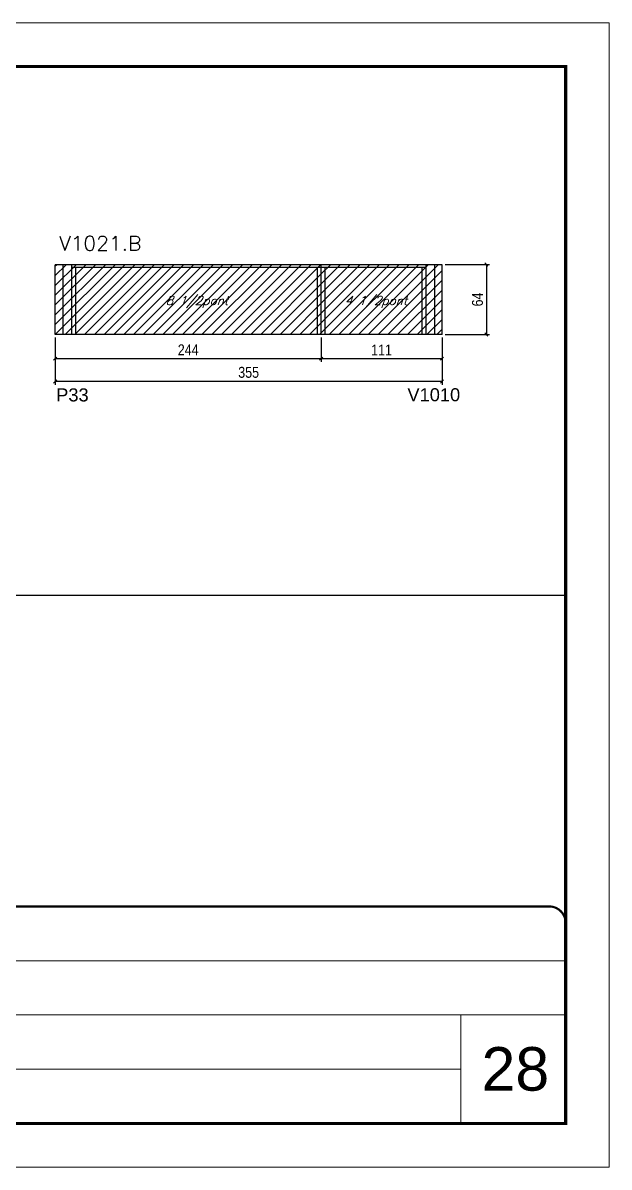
# Model space of a CAD drawing. Extents: x -20960 to -5926, y -2106 to 21915.
# Drawn here: x -6492 to -5953, y 13974 to 15024 of the extents above; entities that cross this region are included whole.
import ezdxf

# ---------------------------------------------------------------- set-up
doc = ezdxf.new("R2010")
doc.units = 0
doc.linetypes.add('CONTINUO', pattern=[0])
doc.linetypes.add('DASHED', pattern=[0.75, 0.5, -0.25])
for name, color, linetype in [('5', 5, 'Continuous'), ('COTA', 241, 'Continuous'), ('Painéis', 200, 'Continuous'), ('Reaproveitamento', 251, 'Continuous'), ('SARR_2.2x7', 40, 'Continuous'), ('SARR_3.5x7', 81, 'Continuous'), ('texto', 7, 'Continuous')]:
    doc.layers.add(name, color=color, linetype=linetype)
for name, color, linetype, lineweight in [('CARIMBO', 255, 'Continuous', 9), ('Folhas', 255, 'Continuous', 9), ('SARRAFO DE PRESSAO', 251, 'DASHED', 9), ('Texto Seção', 7, 'Continuous', 15)]:
    doc.layers.add(name, color=color, linetype=linetype, lineweight=lineweight)
doc.styles.add('ARIAL', font='arial.ttf')
doc.styles.add('COTA TECNICA', font='techl___.ttf', dxfattribs={"height": 10})
doc.styles.add('REGUA-120', font='ROMANS.shx', dxfattribs={"height": 15})
doc.styles.add('Romans', font='romans.shx')
doc.styles.get("Standard").update_dxf_attribs({"font": 'arial.ttf'})
doc.dimstyles.new('PAINEL', dxfattribs={"dimtxt": 10, "dimasz": 3, "dimexe": 3, "dimexo": 3, "dimgap": 3, "dimtad": 1, "dimdec": 1, "dimzin": 12, "dimdsep": 46, "dimtxsty": 'COTA TECNICA', "dimblk1": 'OBLIQUE', "dimblk2": 'OBLIQUE', "dimsah": 1, "dimcen": 0.9, "dimclrd": 4, "dimclre": 4, "dimclrt": 240, "dimadec": 1, "dimazin": 3, "dimtfac": 1, "dimtdec": 1, "dimtmove": 0, "dimatfit": 3, "dimfxl": 1, "dimtolj": 1, "dimtzin": 12, "dimarcsym": 0})
pattern_1 = [(45, (-148569.6516, -15601.4057), (-4.49012806, 4.49012806), [])]

# ---------------------------------------------------------------- blocks, each defined once
blk = doc.blocks.new('9999999999')
at = {"color": 30, "linetype": 'CONTINUO'}
for p, q in [((98564.6, 34379.6), (99584, 34379.6)), ((98564.6, 34329.8), (99488, 34329.8)), ((99584, 34329.8), (99488, 34329.8)), ((99488, 34329.8), (99488, 34230.2)), ((98564.6, 34280), (99488, 34280))]:
    blk.add_line(p, q, dxfattribs=at)
at = {"color": 30, "linetype": 'CONTINUO', "const_width": 2}
blk.add_lwpolyline([(99584, 34230.2), (99584, 34414.4, 0.414214), (99569, 34429.4), (98229, 34429.4, 0.414214), (98214, 34414.4), (98214, 34245.2, 0.414214), (98229, 34230.2), (99584, 34230.2)], format="xyb", dxfattribs=at)
at = {"layer": 'Folhas'}
blk.add_lwpolyline([(98139, 34190.2), (99624, 34190.2), (99624, 35240.2), (98139, 35240.2)], close=True, dxfattribs=at)
at = {"layer": 'Folhas', "color": 30, "const_width": 3}
blk.add_lwpolyline([(98214, 34230.2), (99584, 34230.2), (99584, 35200.2), (98214, 35200.2)], close=True, dxfattribs=at)
blk = doc.blocks.new('_Oblique')
at = {"color": 0, "linetype": 'ByBlock', "lineweight": -2}
blk.add_line((-0.5, -0.5), (0.5, 0.5), dxfattribs=at)
blk = doc.blocks.new('*D7304')
at = {"layer": 'COTA', "color": 4, "linetype": 'ByBlock', "lineweight": -2, "transparency": 16777216}
for p, q in [((-6217.9, 14735.1), (-6217.9, 14712.8)), ((-6106.9, 14735.1), (-6106.9, 14712.8)), ((-6106.9, 14715.8), (-6217.9, 14715.8))]:
    blk.add_line(p, q, dxfattribs=at)
at = {"layer": 'Defpoints', "color": 0, "linetype": 'ByBlock', "transparency": 16777216}
for p in [(-6217.9, 14738.1), (-6106.9, 14738.1), (-6217.9, 14715.8)]:
    blk.add_point(p, dxfattribs=at)
at = {"layer": 'COTA', "color": 4, "linetype": 'ByBlock', "lineweight": -2, "transparency": 16777216, "xscale": 3, "yscale": 3, "zscale": 3, "rotation": 180}
blk.add_blockref('_Oblique', (-6217.9, 14715.8), dxfattribs=at)
at = {"layer": 'COTA', "color": 4, "linetype": 'ByBlock', "lineweight": -2, "transparency": 16777216, "xscale": 3, "yscale": 3, "zscale": 3}
blk.add_blockref('_Oblique', (-6106.9, 14715.8), dxfattribs=at)
at = {"layer": 'COTA', "color": 240, "linetype": 'ByBlock', "transparency": 16777216, "insert": (-6162.4, 14723.8), "char_height": 10, "attachment_point": 5, "style": 'COTA TECNICA'}
blk.add_mtext('\\A1;111', dxfattribs=at)
blk = doc.blocks.new('*D7305')
at = {"layer": 'COTA', "color": 4, "linetype": 'ByBlock', "lineweight": -2, "transparency": 16777216}
for p, q in [((-6461.9, 14735.1), (-6461.9, 14712.8)), ((-6217.9, 14735.1), (-6217.9, 14712.8)), ((-6217.9, 14715.8), (-6461.9, 14715.8))]:
    blk.add_line(p, q, dxfattribs=at)
at = {"layer": 'Defpoints', "color": 0, "linetype": 'ByBlock', "transparency": 16777216}
for p in [(-6461.9, 14738.1), (-6217.9, 14738.1), (-6461.9, 14715.8)]:
    blk.add_point(p, dxfattribs=at)
at = {"layer": 'COTA', "color": 4, "linetype": 'ByBlock', "lineweight": -2, "transparency": 16777216, "xscale": 3, "yscale": 3, "zscale": 3, "rotation": 180}
blk.add_blockref('_Oblique', (-6461.9, 14715.8), dxfattribs=at)
at = {"layer": 'COTA', "color": 4, "linetype": 'ByBlock', "lineweight": -2, "transparency": 16777216, "xscale": 3, "yscale": 3, "zscale": 3}
blk.add_blockref('_Oblique', (-6217.9, 14715.8), dxfattribs=at)
at = {"layer": 'COTA', "color": 240, "linetype": 'ByBlock', "transparency": 16777216, "insert": (-6339.9, 14723.9), "char_height": 10, "attachment_point": 5, "style": 'COTA TECNICA'}
blk.add_mtext('\\A1;244', dxfattribs=at)
blk = doc.blocks.new('*D7306')
at = {"layer": 'COTA', "color": 4, "linetype": 'ByBlock', "lineweight": -2, "transparency": 16777216}
for p, q in [((-6103.9, 14802.1), (-6063.2, 14802.1)), ((-6066.2, 14802.1), (-6066.2, 14738.1)), ((-6103.9, 14738.1), (-6063.2, 14738.1))]:
    blk.add_line(p, q, dxfattribs=at)
at = {"layer": 'Defpoints', "color": 0, "linetype": 'ByBlock', "transparency": 16777216}
for p in [(-6106.9, 14802.1), (-6106.9, 14738.1), (-6066.2, 14738.1)]:
    blk.add_point(p, dxfattribs=at)
at = {"layer": 'COTA', "color": 4, "linetype": 'ByBlock', "lineweight": -2, "transparency": 16777216, "xscale": 3, "yscale": 3, "zscale": 3}
for p, rotation in [((-6066.2, 14802.1), 90), ((-6066.2, 14738.1), 270)]:
    blk.add_blockref('_Oblique', p, dxfattribs=dict(at, rotation=rotation))
at = {"layer": 'COTA', "color": 240, "linetype": 'ByBlock', "transparency": 16777216, "insert": (-6074.3, 14770.1), "char_height": 10, "attachment_point": 5, "rotation": 90, "style": 'COTA TECNICA'}
blk.add_mtext('\\A1;64', dxfattribs=at)
blk = doc.blocks.new('*D7324')
at = {"layer": 'COTA', "color": 4, "lineweight": -2, "ltscale": 25, "transparency": 16777216}
for p, q in [((-6461.9, 14735.1), (-6461.9, 14691.9)), ((-6106.9, 14735.1), (-6106.9, 14691.9)), ((-6106.9, 14694.9), (-6461.9, 14694.9))]:
    blk.add_line(p, q, dxfattribs=at)
at = {"layer": 'Defpoints', "color": 0, "ltscale": 25, "transparency": 16777216}
for p in [(-6461.9, 14738.1), (-6106.9, 14738.1), (-6461.9, 14694.9)]:
    blk.add_point(p, dxfattribs=at)
at = {"layer": 'COTA', "color": 4, "lineweight": -2, "ltscale": 25, "transparency": 16777216, "xscale": 3, "yscale": 3, "zscale": 3, "rotation": 180}
blk.add_blockref('_Oblique', (-6461.9, 14694.9), dxfattribs=at)
at = {"layer": 'COTA', "color": 4, "lineweight": -2, "ltscale": 25, "transparency": 16777216, "xscale": 3, "yscale": 3, "zscale": 3}
blk.add_blockref('_Oblique', (-6106.9, 14694.9), dxfattribs=at)
at = {"layer": 'COTA', "color": 240, "ltscale": 25, "transparency": 16777216, "insert": (-6284.4, 14703.2), "char_height": 10, "attachment_point": 5, "style": 'COTA TECNICA'}
blk.add_mtext('\\A1;355', dxfattribs=at)

msp = doc.modelspace()

# ---------------------------------------------------------------- hatches: boundary and pattern name
at = {"layer": 'Reaproveitamento', "linetype": 'ByBlock'}
h = msp.add_hatch(dxfattribs=at)
h.set_pattern_fill('ANSI31', color=256, scale=2)
h.set_pattern_definition(pattern_1)
h.paths.add_polyline_path([(-6217.86, 14802.05), (-6461.86, 14802.05), (-6461.86, 14738.05), (-6217.86, 14738.05)])
h.paths.add_polyline_path([(-6368.25, 14759.85), (-6300.63, 14759.85), (-6295.13, 14775.82), (-6362.75, 14775.82)], flags=24)
h = msp.add_hatch(dxfattribs=at)
h.set_pattern_fill('ANSI31', color=256, scale=2)
h.set_pattern_definition(pattern_1)
h.paths.add_polyline_path([(-6217.86, 14802.05), (-6217.86, 14738.05), (-6106.86, 14738.05), (-6106.86, 14802.05)])
h.paths.add_polyline_path([(-6204.06, 14759.85), (-6136.44, 14759.85), (-6130.94, 14775.82), (-6198.56, 14775.82)], flags=24)

# ---------------------------------------------------------------- linework, layer by layer
at = {"layer": 'COTA', "linetype": 'ByBlock'}
msp.add_line((-7363.5, 14498.94), (-5993.5, 14498.94), dxfattribs=at)
at = {"layer": 'Painéis', "linetype": 'ByBlock'}
for p, q in [((-6106.86, 14802.05), (-6461.86, 14802.05)), ((-6461.86, 14738.05), (-6461.86, 14802.05)), ((-6217.86, 14738.05), (-6217.86, 14802.05)), ((-6106.86, 14738.05), (-6106.86, 14802.05)), ((-6106.86, 14738.05), (-6461.86, 14738.05))]:
    msp.add_line(p, q, dxfattribs=at)
at = {"layer": 'SARR_2.2x7', "linetype": 'Continuous'}
for p, q in [((-6454.86, 14802.05), (-6454.86, 14738.05)), ((-6446.86, 14799.85), (-6217.86, 14799.85)), ((-6217.86, 14799.85), (-6121.86, 14799.85)), ((-6113.86, 14802.05), (-6113.86, 14738.05))]:
    msp.add_line(p, q, dxfattribs=at)
at = {"layer": 'SARR_3.5x7'}
for p, q in [((-6446.86, 14802.05), (-6446.86, 14738.05)), ((-6443.36, 14799.86), (-6443.36, 14738.05)), ((-6221.36, 14799.85), (-6221.36, 14738.05)), ((-6214.36, 14799.85), (-6214.36, 14738.05)), ((-6125.36, 14799.85), (-6125.36, 14738.05)), ((-6121.86, 14802.05), (-6121.86, 14738.05))]:
    msp.add_line(p, q, dxfattribs=at)

# ---------------------------------------------------------------- block references
at = {"layer": 'SARRAFO DE PRESSAO', "color": 6, "linetype": 'ByBlock'}
msp.add_blockref('9999999999', (-105577.48, -20216.26), dxfattribs=at)

# ---------------------------------------------------------------- texts
at = {"layer": '5', "linetype": 'Continuous'}
for s, p in [('P33', (-6461.06, 14676.56)), ('V1010', (-6138.66, 14676.73))]:
    msp.add_text(s, height=12, rotation=359.99996, dxfattribs=at).set_placement(p)
at = {"layer": 'CARIMBO', "style": 'ARIAL'}
msp.add_text('28', height=40, dxfattribs=at).set_placement((-6070.64, 14044.08))
at = {"layer": 'texto', "color": 2, "char_height": 8, "attachment_point": 5, "style": 'Romans'}
for s, insert in [('{\\Q19;\\C256;8 1/2pont}', (-6331.88, 14767.83)), ('{\\Q19;\\C256;4 1/2pont}', (-6167.49, 14767.83))]:
    msp.add_mtext(s, dxfattribs=dict(at, insert=insert))
at = {"layer": 'Texto Seção', "style": 'REGUA-120', "width": 1.05}
msp.add_text('V1021.B', height=13, dxfattribs=at).set_placement((-6458.29, 14815.11))

# ---------------------------------------------------------------- dimensions: what is measured, and where the dimension line sits
at = {"layer": 'COTA', "linetype": 'ByBlock'}
for p1, p2, distance, picture, middle in [((-6106.86, 14802.05), (-6106.86, 14738.05), 40.63, '*D7306', (-6074.33, 14770.05)), ((-6217.86, 14738.05), (-6461.86, 14738.05), 22.27, '*D7305', (-6339.86, 14723.86)), ((-6106.86, 14738.05), (-6217.86, 14738.05), 22.27, '*D7304', (-6162.36, 14723.85))]:
    dim = msp.add_aligned_dim(p1=p1, p2=p2, distance=distance, dimstyle='PAINEL', dxfattribs=at)
    dim.commit()
    dim.dimension.update_dxf_attribs({"geometry": picture, "text_midpoint": middle})
at = {"layer": 'COTA', "ltscale": 25}
dim = msp.add_linear_dim(base=(-6461.86, 14694.94), p1=(-6106.86, 14738.05), p2=(-6461.86, 14738.05), dimstyle='PAINEL', dxfattribs=at)
dim.commit()
dim.dimension.update_dxf_attribs({"geometry": '*D7324', "text_midpoint": (-6284.36, 14703.16)})

doc.saveas('drawing.dxf')
